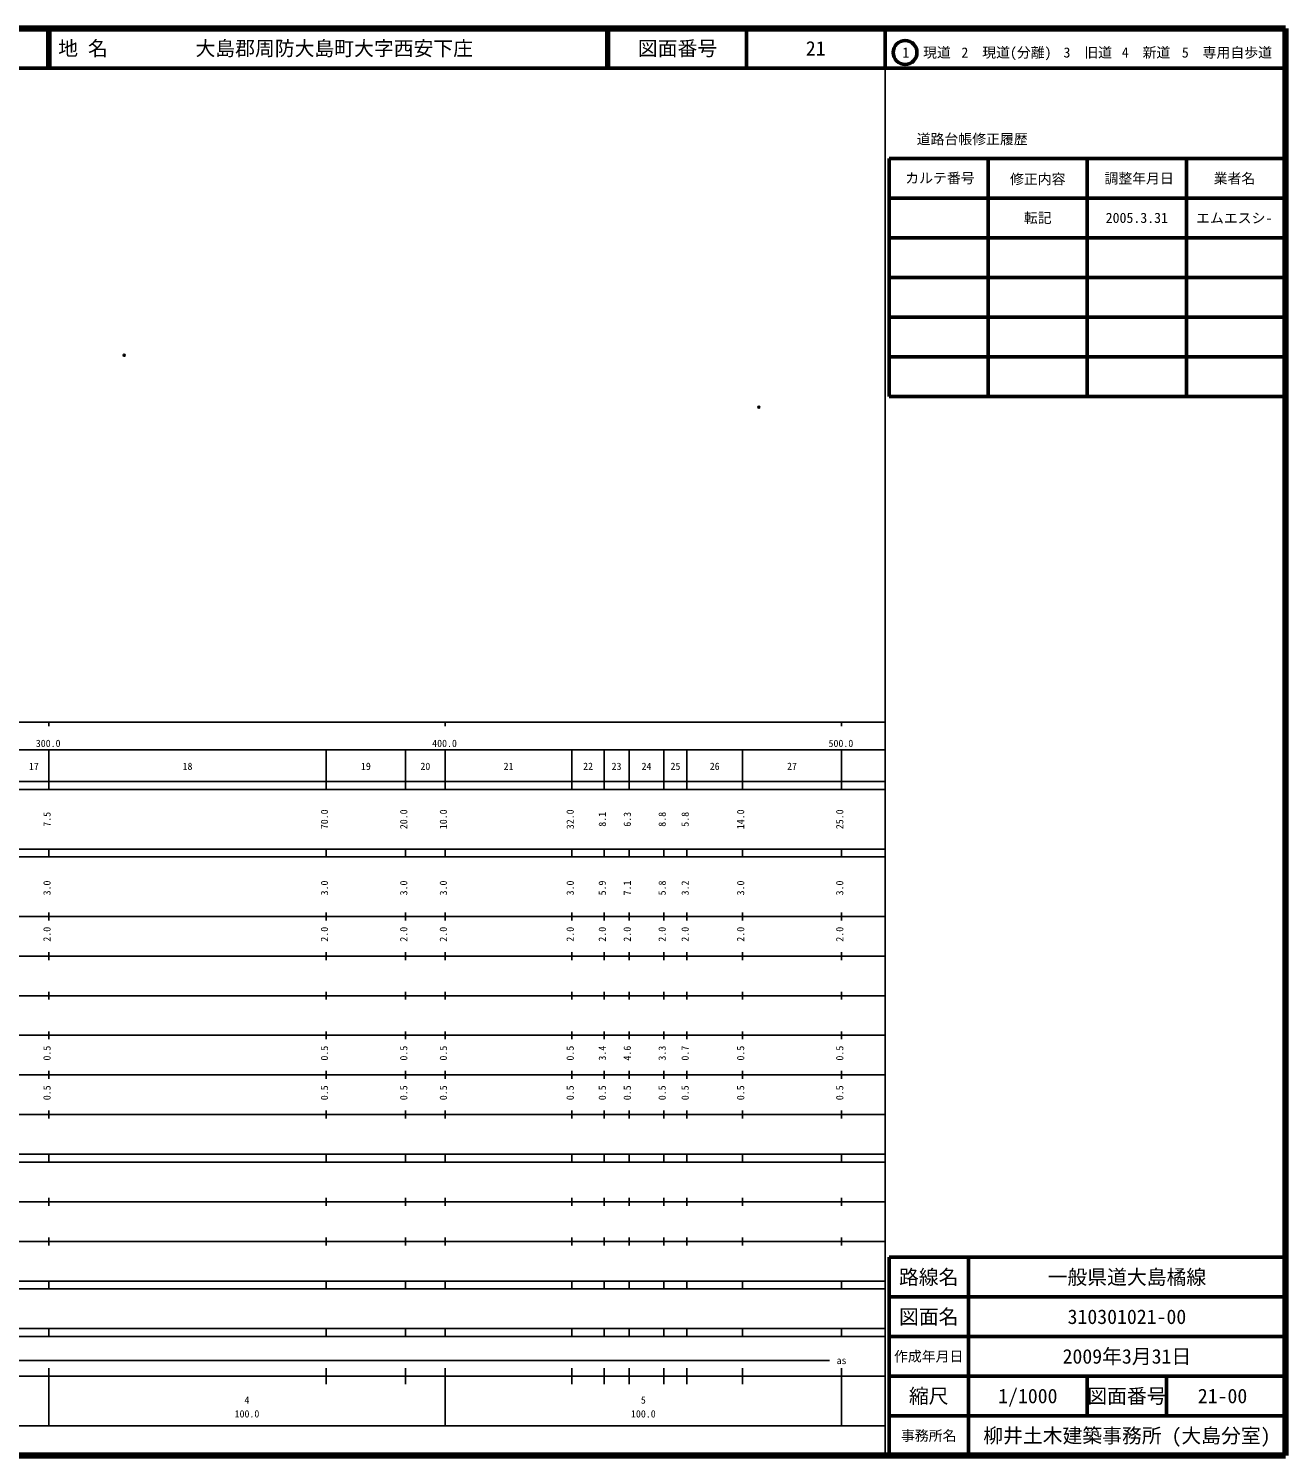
# Model space of a CAD drawing. Units: millimetres on the paper. Extents: x 40 to 680, y 20 to 380.
# Drawn here: x 362.9 to 680, y 20 to 380 of the extents above; entities that cross this region are included whole.
import ezdxf
from ezdxf.enums import TextEntityAlignment as Align

# ---------------------------------------------------------------- set-up
doc = ezdxf.new("R2010")
doc.units = ezdxf.units.MM
doc.header["$PDMODE"] = 32
doc.header["$PDSIZE"] = 0.5
doc.layers.add('M-OTRS', color=6, linetype='Continuous')
doc.layers.add('M-TTL-TXT', color=7, linetype='Continuous')
for name, color, linetype, lineweight in [('M-TTL', 2, 'Continuous', 140), ('M-TTL-BAND', 7, 'Continuous', 25), ('M-TTL-FRAM', 2, 'Continuous', 50), ('M-TTL-LINE', 7, 'Continuous', 50)]:
    doc.layers.add(name, color=color, linetype=linetype, lineweight=lineweight)
doc.styles.add('ＭＳ ゴシック', font='')
doc.styles.get('ＭＳ ゴシック').set_extended_font_data('MS Gothic')

msp = doc.modelspace()

# ---------------------------------------------------------------- linework, layer by layer
at = {"layer": 'M-OTRS'}
for p in [(387.03, 297.556), (547.134, 284.463)]:
    msp.add_point(p, dxfattribs=at)
at = {"layer": 'M-TTL'}
for p, q in [((680, 380), (40, 380)), ((680, 20), (680, 380)), ((40, 20), (680, 20))]:
    msp.add_line(p, q, dxfattribs=at)
at = {"layer": 'M-TTL-BAND'}
for p, q in [((579, 20), (579, 370)), ((40, 205), (579, 205)), ((368, 205), (368, 204)), ((468, 205), (468, 204)), ((568, 205), (568, 204)), ((68, 198), (579, 198)), ((368, 188), (368, 198)), ((438, 188), (438, 198)), ((458, 188), (458, 198)), ((468, 188), (468, 198)), ((500, 188), (500, 198)), ((508.1, 188), (508.1, 198)), ((514.4, 188), (514.4, 198)), ((523.2, 188), (523.2, 198)), ((529, 188), (529, 198)), ((543, 188), (543, 198)), ((568, 188), (568, 198)), ((40, 190), (579, 190)), ((40, 188), (579, 188)), ((40, 173), (579, 173)), ((368, 171), (368, 173)), ((438, 171), (438, 173)), ((458, 171), (458, 173)), ((468, 171), (468, 173)), ((500, 171), (500, 173)), ((508.1, 171), (508.1, 173)), ((514.4, 171), (514.4, 173)), ((523.2, 171), (523.2, 173)), ((529, 171), (529, 173)), ((543, 171), (543, 173)), ((568, 171), (568, 173)), ((40, 171), (579, 171)), ((40, 156), (579, 156)), ((368, 155), (368, 157)), ((438, 155), (438, 157)), ((458, 155), (458, 157)), ((468, 155), (468, 157)), ((500, 155), (500, 157)), ((508.1, 155), (508.1, 157)), ((514.4, 155), (514.4, 157)), ((523.2, 155), (523.2, 157)), ((529, 155), (529, 157)), ((543, 155), (543, 157)), ((568, 155), (568, 157)), ((46, 146), (579, 146)), ((368, 145), (368, 147)), ((438, 145), (438, 147)), ((458, 145), (458, 147)), ((468, 145), (468, 147)), ((500, 145), (500, 147)), ((508.1, 145), (508.1, 147)), ((514.4, 145), (514.4, 147)), ((523.2, 145), (523.2, 147)), ((529, 145), (529, 147)), ((543, 145), (543, 147)), ((568, 145), (568, 147)), ((368, 135), (368, 137)), ((438, 135), (438, 137)), ((458, 135), (458, 137)), ((468, 135), (468, 137)), ((500, 135), (500, 137)), ((508.1, 135), (508.1, 137)), ((514.4, 135), (514.4, 137)), ((523.2, 135), (523.2, 137)), ((529, 135), (529, 137)), ((543, 135), (543, 137)), ((568, 135), (568, 137)), ((52, 136), (579, 136)), ((46, 126), (579, 126)), ((368, 125), (368, 127)), ((438, 125), (438, 127)), ((458, 125), (458, 127)), ((468, 125), (468, 127)), ((500, 125), (500, 127)), ((508.1, 125), (508.1, 127)), ((514.4, 125), (514.4, 127)), ((523.2, 125), (523.2, 127)), ((529, 125), (529, 127)), ((543, 125), (543, 127)), ((568, 125), (568, 127)), ((52, 116), (579, 116)), ((368, 115), (368, 117)), ((438, 115), (438, 117)), ((458, 115), (458, 117)), ((468, 115), (468, 117)), ((500, 115), (500, 117)), ((508.1, 115), (508.1, 117)), ((514.4, 115), (514.4, 117)), ((523.2, 115), (523.2, 117)), ((529, 115), (529, 117)), ((543, 115), (543, 117)), ((568, 115), (568, 117)), ((46, 106), (579, 106)), ((368, 105), (368, 107)), ((438, 105), (438, 107)), ((458, 105), (458, 107)), ((468, 105), (468, 107)), ((500, 105), (500, 107)), ((508.1, 105), (508.1, 107)), ((514.4, 105), (514.4, 107)), ((523.2, 105), (523.2, 107)), ((529, 105), (529, 107)), ((543, 105), (543, 107)), ((568, 105), (568, 107)), ((40, 96), (579, 96)), ((40, 94), (579, 94)), ((368, 94), (368, 96)), ((438, 94), (438, 96)), ((458, 94), (458, 96)), ((468, 94), (468, 96)), ((500, 94), (500, 96)), ((508.1, 94), (508.1, 96)), ((514.4, 94), (514.4, 96)), ((523.2, 94), (523.2, 96)), ((529, 94), (529, 96)), ((543, 94), (543, 96)), ((568, 94), (568, 96)), ((49, 84), (579, 84)), ((368, 83), (368, 85)), ((438, 83), (438, 85)), ((458, 83), (458, 85)), ((468, 83), (468, 85)), ((500, 83), (500, 85)), ((508.1, 83), (508.1, 85)), ((514.4, 83), (514.4, 85)), ((523.2, 83), (523.2, 85)), ((529, 83), (529, 85)), ((543, 83), (543, 85)), ((568, 83), (568, 85)), ((40, 74), (579, 74)), ((368, 73), (368, 75)), ((438, 73), (438, 75)), ((458, 73), (458, 75)), ((468, 73), (468, 75)), ((500, 73), (500, 75)), ((508.1, 73), (508.1, 75)), ((514.4, 73), (514.4, 75)), ((523.2, 73), (523.2, 75)), ((529, 73), (529, 75)), ((543, 73), (543, 75)), ((568, 73), (568, 75)), ((40, 64), (579, 64)), ((40, 62), (579, 62)), ((368, 62), (368, 64)), ((438, 62), (438, 64)), ((458, 62), (458, 64)), ((468, 62), (468, 64)), ((500, 62), (500, 64)), ((508.1, 62), (508.1, 64)), ((514.4, 62), (514.4, 64)), ((523.2, 62), (523.2, 64)), ((529, 62), (529, 64)), ((543, 62), (543, 64)), ((568, 62), (568, 64)), ((40, 52), (579, 52)), ((368, 50), (368, 52)), ((438, 50), (438, 52)), ((458, 50), (458, 52)), ((468, 50), (468, 52)), ((500, 50), (500, 52)), ((508.1, 50), (508.1, 52)), ((514.4, 50), (514.4, 52)), ((523.2, 50), (523.2, 52)), ((529, 50), (529, 52)), ((543, 50), (543, 52)), ((568, 50), (568, 52)), ((40, 50), (579, 50)), ((71, 44), (565, 44)), ((40, 40), (579, 40)), ((368, 27.5), (368, 42)), ((438, 38), (438, 42)), ((458, 38), (458, 42)), ((468, 27.5), (468, 42)), ((500, 38), (500, 42)), ((508.1, 38), (508.1, 42)), ((514.4, 38), (514.4, 42)), ((523.2, 38), (523.2, 42)), ((529, 38), (529, 42)), ((543, 38), (543, 42)), ((568, 27.5), (568, 42)), ((68, 27.5), (579, 27.5))]:
    msp.add_line(p, q, dxfattribs=at)
at = {"layer": 'M-TTL-FRAM'}
for p, q in [((580, 347.197), (580, 287.197)), ((580, 347.197), (680, 347.197)), ((580, 287.197), (680, 287.197)), ((680, 70), (580, 70)), ((580, 70), (580, 20))]:
    msp.add_line(p, q, dxfattribs=at)
at = {"layer": 'M-TTL-LINE'}
for p, q in [((367.75, 380), (367.75, 370)), ((368.25, 380), (368.25, 370)), ((508.747, 380), (508.747, 370)), ((509.247, 380), (509.247, 370)), ((543.997, 380), (543.997, 370)), ((579, 380), (579, 370)), ((40, 370), (680, 370)), ((605, 347.197), (605, 287.197)), ((630, 347.197), (630, 287.197)), ((655, 347.197), (655, 287.197)), ((580, 337.197), (680, 337.197)), ((580, 327.197), (680, 327.197)), ((580, 317.197), (680, 317.197)), ((580, 307.197), (680, 307.197)), ((580, 297.197), (680, 297.197)), ((600, 70), (600, 20)), ((680, 60), (580, 60)), ((680, 50), (580, 50)), ((680, 40), (580, 40)), ((630, 40), (630, 30)), ((650, 40), (650, 30)), ((680, 30), (580, 30))]:
    msp.add_line(p, q, dxfattribs=at)
msp.add_circle((584.031, 373.958), 3, dxfattribs=at)

# ---------------------------------------------------------------- texts
at = {"layer": 'M-TTL-BAND', "style": 'ＭＳ ゴシック'}
for s, p in [('300.0', (367.844, 198.195)), ('400.0', (467.844, 198.195)), ('500.0', (567.844, 198.195)), ('17', (364.25, 192.405)), ('18', (403, 192.405)), ('19', (448, 192.405)), ('20', (463, 192.405)), ('21', (484, 192.405)), ('22', (504.05, 192.405)), ('23', (511.25, 192.405)), ('24', (518.8, 192.405)), ('25', (526.1, 192.405)), ('26', (536, 192.405)), ('27', (555.5, 192.405)), ('as', (568, 42.5)), ('4', (418, 32.523)), ('5', (518, 32.523)), ('100.0', (418, 29.033)), ('100.0', (518, 29.033))]:
    msp.add_text(s, height=1.833, dxfattribs=at).set_placement(p, align=Align.BOTTOM_CENTER)
for s, p in [('7.5', (369, 180.5)), ('70.0', (439, 180.5)), ('20.0', (459, 180.5)), ('10.0', (469, 180.5)), ('32.0', (501, 180.5)), ('8.1', (509.1, 180.5)), ('6.3', (515.4, 180.5)), ('8.8', (524.2, 180.5)), ('5.8', (530, 180.5)), ('14.0', (544, 180.5)), ('25.0', (569, 180.5)), ('3.0', (369, 163.174)), ('3.0', (439, 163.174)), ('3.0', (459, 163.174)), ('3.0', (469, 163.174)), ('3.0', (501, 163.174)), ('5.9', (509.1, 163.174)), ('7.1', (515.4, 163.174)), ('5.8', (524.2, 163.174)), ('3.2', (530, 163.174)), ('3.0', (544, 163.174)), ('3.0', (569, 163.174)), ('2.0', (369, 151.5)), ('2.0', (439, 151.5)), ('2.0', (459, 151.5)), ('2.0', (469, 151.5)), ('2.0', (501, 151.5)), ('2.0', (509.1, 151.5)), ('2.0', (515.4, 151.5)), ('2.0', (524.2, 151.5)), ('2.0', (530, 151.5)), ('2.0', (544, 151.5)), ('2.0', (569, 151.5)), ('0.5', (369, 121.5)), ('0.5', (439, 121.5)), ('0.5', (459, 121.5)), ('0.5', (469, 121.5)), ('0.5', (501, 121.5)), ('3.4', (509.1, 121.5)), ('4.6', (515.4, 121.5)), ('3.3', (524.2, 121.5)), ('0.7', (530, 121.5)), ('0.5', (544, 121.5)), ('0.5', (569, 121.5)), ('0.5', (369, 111.5)), ('0.5', (439, 111.5)), ('0.5', (459, 111.5)), ('0.5', (469, 111.5)), ('0.5', (501, 111.5)), ('0.5', (509.1, 111.5)), ('0.5', (515.4, 111.5)), ('0.5', (524.2, 111.5)), ('0.5', (530, 111.5)), ('0.5', (544, 111.5)), ('0.5', (569, 111.5))]:
    msp.add_text(s, height=1.833, rotation=90, dxfattribs=at).set_placement(p, align=Align.BOTTOM_CENTER)
at = {"layer": 'M-TTL-TXT', "style": 'ＭＳ ゴシック'}
for s, p in [('地 名', (370.38, 375)), ('大島郡周防大島町大字西安下庄', (405.024, 375))]:
    msp.add_text(s, height=3.666, dxfattribs=at).set_placement(p, align=Align.MIDDLE_LEFT)
for s, height, p in [('図面番号', 3.666, (526.622, 375)), ('21', 3.666, (561.497, 375)), ('1\u3000現道', 2.566, (589.448, 373.958)), ('2\u3000現道(分離)', 2.566, (609.619, 373.958)), ('3\u3000旧道', 2.566, (630.121, 373.958)), ('4\u3000新道', 2.566, (644.824, 373.958)), ('5\u3000専用自歩道', 2.566, (665.228, 373.958)), ('道路台帳修正履歴', 2.566, (600.968, 352.113)), ('カルテ番号', 2.566, (592.839, 342.277)), ('修正内容', 2.566, (617.509, 342.023)), ('調整年月日', 2.566, (643.089, 342.197)), ('業者名', 2.566, (667.134, 342.197)), ('転記', 2.566, (617.5, 332.245)), ('2005.3.31', 2.566, (642.5, 332.245)), ('エムエスシ-', 2.566, (667.077, 332.189)), ('路線名', 3.666, (590, 65)), ('路線名', 3.666, (590, 65)), ('一般県道大島橘線', 3.666, (640, 65)), ('図面名', 3.666, (590, 55)), ('図面名', 3.666, (590, 55)), ('310301021-00', 3.666, (640, 55)), ('2009年3月31日', 3.666, (640, 45)), ('作成年月日', 2.566, (590, 45)), ('作成年月日', 2.566, (590, 45)), ('縮尺', 3.666, (590, 35)), ('縮尺', 3.666, (590, 35)), ('1/1000', 3.666, (615, 35)), ('図面番号', 3.666, (640, 35)), ('図面番号', 3.666, (640, 35)), ('21-00', 3.666, (664.125, 35)), ('事務所名', 2.566, (590, 25)), ('事務所名', 2.566, (590, 25)), ('柳井土木建築事務所 (大島分室)', 3.666, (640, 25))]:
    msp.add_text(s, height=height, dxfattribs=at).set_placement(p, align=Align.MIDDLE_CENTER)

doc.saveas('drawing.dxf')
